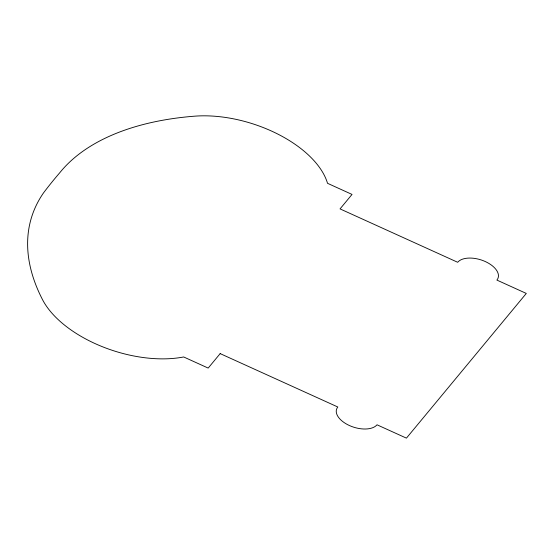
<?xml version="1.0" encoding="UTF-8"?>
<svg xmlns="http://www.w3.org/2000/svg" width="554" height="554" viewBox="0 0 554 554"><rect width="100%" height="100%" fill="white"/><g stroke="black" fill="none" stroke-linecap="round" stroke-linejoin="round"><path stroke-width="0.83" d="M220.173 353.611L208.186 368.085L183.679 356.963A95.662 51.958 17.6 0 1 42.443 299.499A292.872 159.081 17.6 0 1 43.537 192.868A1117.307 606.893 17.6 0 1 59.638 172.903A292.872 159.081 17.6 0 1 194.281 116.202A95.662 51.958 17.6 0 1 327.525 183.305L352.032 194.426L340.045 208.9L457.68 262.284A21.89 11.89 17.6 0 1 485.276 261.536A21.89 11.89 17.6 0 1 496.89 280.082L526.3 293.433L406.428 438.138L377.018 424.793A21.89 11.89 17.6 0 1 349.422 425.541A21.89 11.89 17.6 0 1 337.808 406.996L220.173 353.611"/></g></svg>
